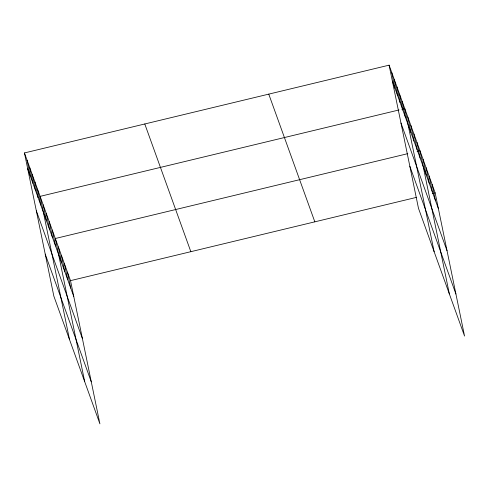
<?xml version="1.0" encoding="UTF-8"?>
<svg xmlns="http://www.w3.org/2000/svg" width="489" height="489" viewBox="0 0 489 489"><rect width="100%" height="100%" fill="white"/><g stroke="black" fill="none" stroke-linecap="round" stroke-linejoin="round"><path stroke-width="0.73" d="M24.45 152.941L70.514 280.649L99.903 423.841L53.845 296.132L24.45 152.941L389.097 65.159L435.155 192.868L464.55 336.059L418.486 208.351L389.097 65.159M399.024 109.958L40.11 196.364L69.505 339.555M401.891 109.267L404.758 108.576L434.146 251.768M407.777 153.656L55.312 238.51L84.707 381.695M417.093 151.413L419.959 150.722L449.348 293.913M70.514 280.649L416.536 197.354M432.294 193.558L435.155 192.868M392.349 81.015L438.413 208.724M400.974 123.032L447.038 250.747M409.861 166.327L455.925 294.042M268.761 94.126L314.824 221.841M144.781 123.974L190.844 251.682M27.702 168.797L73.766 296.511M36.333 210.814L82.39 338.529M45.22 254.109L91.278 381.823M432.117 184.439L435.369 200.294M429.079 176.009L432.331 191.865M426.035 167.58L429.293 183.436M422.997 159.151L426.249 175.007M416.915 142.293L420.173 158.149M413.877 133.864L417.129 149.726M410.833 125.435L414.091 141.297M407.795 117.005L411.053 132.867M402.147 101.345L405.399 117.201M399.537 94.108L402.789 109.964M396.927 86.871L400.179 102.727M394.317 79.634L397.569 95.489M391.707 72.396L394.959 88.252M67.47 272.226L70.728 288.082M64.432 263.797L67.69 279.653M61.394 255.368L64.646 271.224M58.35 246.939L61.608 262.795M52.274 230.081L55.526 245.936M49.23 221.651L52.488 237.507M46.192 213.222L49.444 229.078M43.154 204.793L46.406 220.649M37.5 189.127L40.758 204.983M34.89 181.89L38.148 197.745M32.28 174.652L35.538 190.508M29.67 167.415L32.928 183.271M27.06 160.178L30.318 176.034"/></g></svg>
